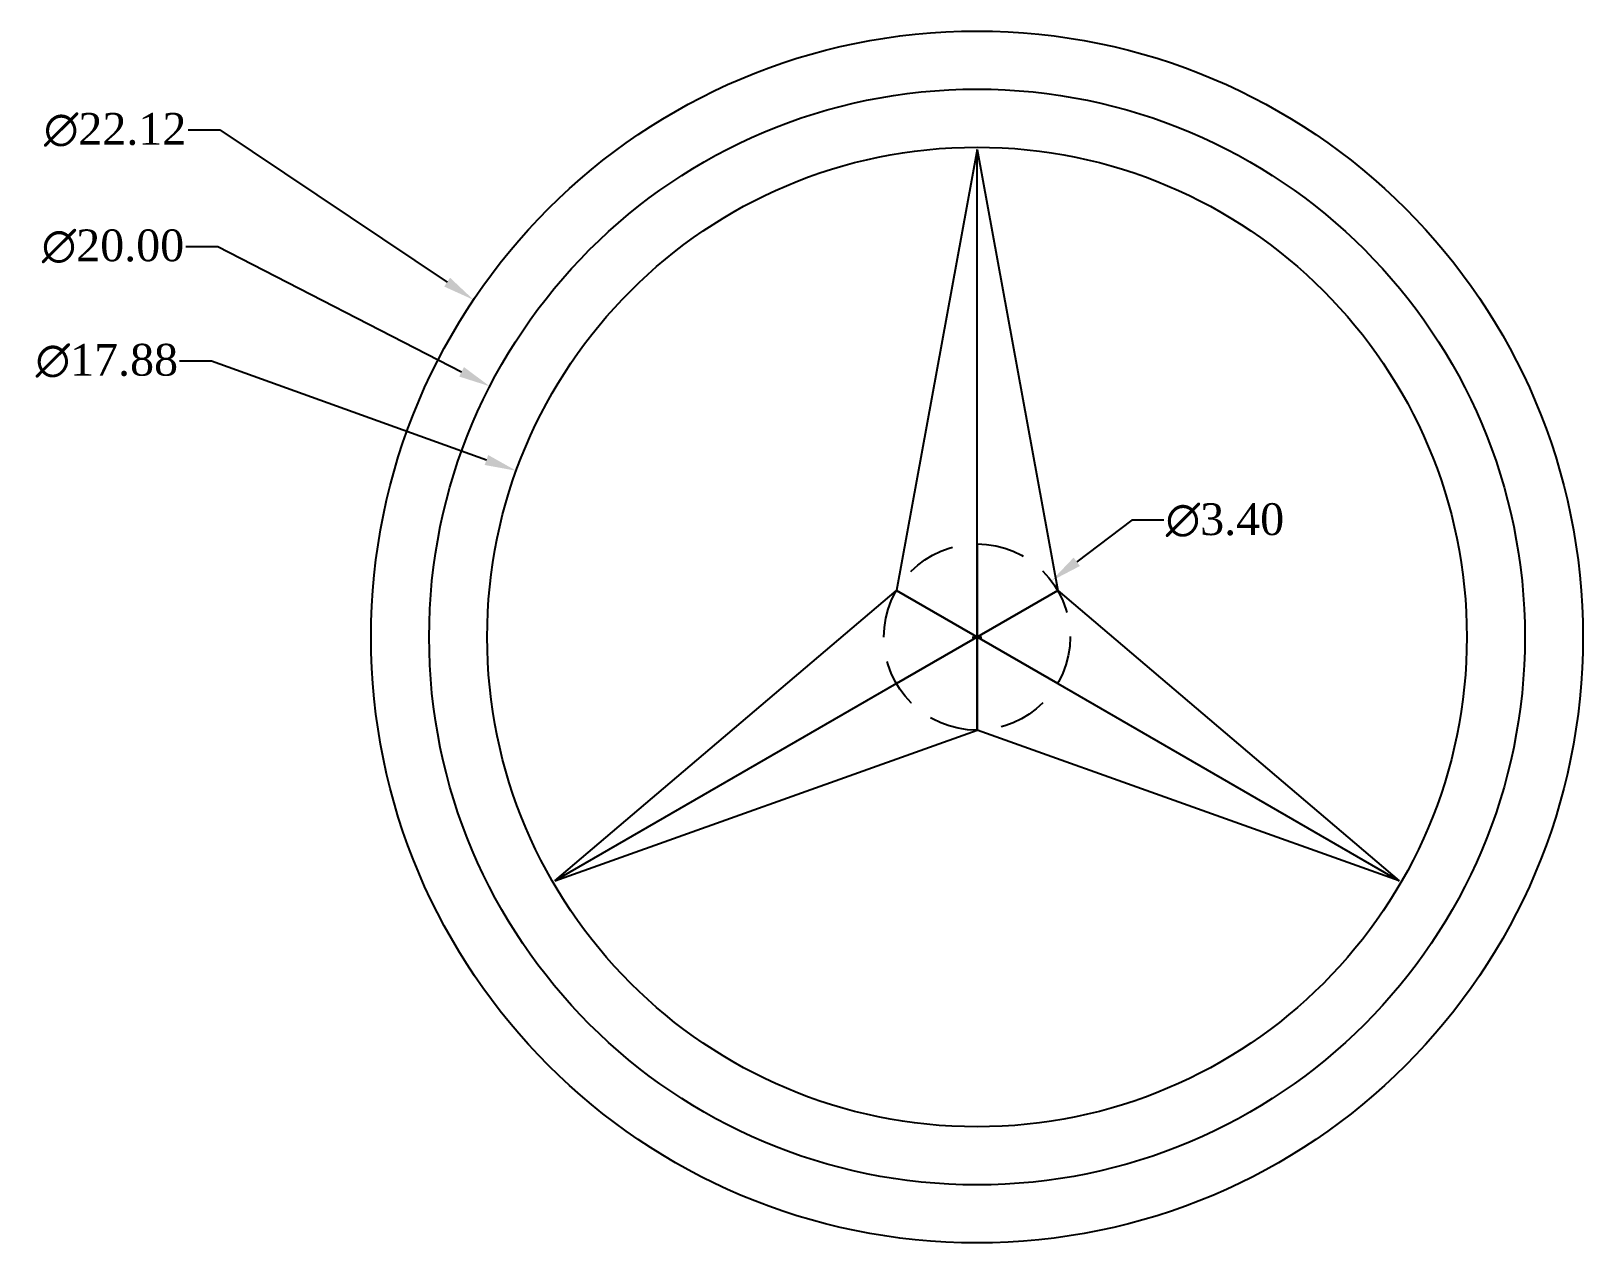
# Model space of a CAD drawing. Header units: millimetres. Extents: x 117.8 to 146.2, y 86.3 to 108.4.
import ezdxf

# ---------------------------------------------------------------- set-up
doc = ezdxf.new("R2010")
doc.units = ezdxf.units.MM
doc.header["$LTSCALE"] = 0.07
doc.linetypes.add('DASHED', pattern=[19.05, 12.7, -6.35])
doc.layers.add('Dimensions', color=7, linetype='Continuous')
doc.layers.add('References', color=7, linetype='Continuous', true_color=0xa3a3a3)
doc.styles.get("Standard").update_dxf_attribs({"font": 'times.ttf'})
doc.dimstyles.get("Standard").update_dxf_attribs({"dimtxt": 0.58, "dimasz": 0.58, "dimexe": 0.18, "dimexo": 0.0625, "dimgap": 0.09, "dimtad": 0, "dimtih": 1, "dimtoh": 1, "dimzin": 0, "dimdsep": 46, "dimtxsty": 'Standard', "dimcen": 0.09, "dimadec": 0, "dimazin": 0, "dimtfac": 1, "dimtofl": 0, "dimtmove": 0, "dimatfit": 3, "dimfxl": 1, "dimtolj": 1, "dimtzin": 0, "dimarcsym": 0})

# ---------------------------------------------------------------- blocks, each defined once
blk = doc.blocks.new('*D10')
at = {"layer": 'Defpoints', "color": 0, "transparency": 16777216}
for p in [(125.925, 103.5), (144.305, 91.192)]:
    blk.add_point(p, dxfattribs=at)
at = {"layer": 'Dimensions', "color": 0, "lineweight": -2, "transparency": 16777216}
for p, q in [((120.714, 106.602), (121.294, 106.602)), ((121.294, 106.602), (125.443, 103.823)), ((135.025, 97.346), (135.205, 97.346)), ((135.115, 97.256), (135.115, 97.436))]:
    blk.add_line(p, q, dxfattribs=at)
at = {"layer": 'Dimensions', "color": 0, "transparency": 16777216}
blk.add_solid([(125.497, 103.903), (125.39, 103.742), (125.925, 103.5)], dxfattribs=at)
at = {"layer": 'Dimensions', "color": 0, "transparency": 16777216, "insert": (119.384, 106.602), "char_height": 0.58, "attachment_point": 5}
blk.add_mtext('\\A1;∅22.12', dxfattribs=at)
blk = doc.blocks.new('*D11')
at = {"layer": 'Defpoints', "color": 0, "transparency": 16777216}
for p in [(126.223, 101.921), (144.008, 92.772)]:
    blk.add_point(p, dxfattribs=at)
at = {"layer": 'Dimensions', "color": 0, "lineweight": -2, "transparency": 16777216}
for p, q in [((120.676, 104.476), (121.256, 104.476)), ((121.256, 104.476), (125.707, 102.186)), ((135.025, 97.346), (135.205, 97.346)), ((135.115, 97.256), (135.115, 97.436))]:
    blk.add_line(p, q, dxfattribs=at)
at = {"layer": 'Dimensions', "color": 0, "transparency": 16777216}
blk.add_solid([(125.751, 102.272), (125.663, 102.1), (126.223, 101.921)], dxfattribs=at)
at = {"layer": 'Dimensions', "color": 0, "transparency": 16777216, "insert": (119.344, 104.476), "char_height": 0.58, "attachment_point": 5}
blk.add_mtext('\\A1;∅20.00', dxfattribs=at)
blk = doc.blocks.new('*D12')
at = {"layer": 'Defpoints', "color": 0, "transparency": 16777216}
for p in [(126.706, 100.38), (143.525, 94.312)]:
    blk.add_point(p, dxfattribs=at)
at = {"layer": 'Dimensions', "color": 0, "lineweight": -2, "transparency": 16777216}
for p, q in [((120.555, 102.387), (121.144, 102.387)), ((121.144, 102.387), (126.16, 100.577)), ((135.025, 97.346), (135.205, 97.346)), ((135.115, 97.256), (135.115, 97.436))]:
    blk.add_line(p, q, dxfattribs=at)
at = {"layer": 'Dimensions', "color": 0, "transparency": 16777216}
blk.add_solid([(126.193, 100.668), (126.128, 100.486), (126.706, 100.38)], dxfattribs=at)
at = {"layer": 'Dimensions', "color": 0, "transparency": 16777216, "insert": (119.232, 102.387), "char_height": 0.58, "attachment_point": 5}
blk.add_mtext('\\A1;∅17.88', dxfattribs=at)
blk = doc.blocks.new('*D13')
at = {"layer": 'Defpoints', "color": 0, "transparency": 16777216}
for p in [(136.473, 98.37), (133.758, 96.323)]:
    blk.add_point(p, dxfattribs=at)
at = {"layer": 'Dimensions', "color": 0, "lineweight": -2, "transparency": 16777216}
for p, q in [((137.943, 99.478), (136.936, 98.719)), ((138.523, 99.478), (137.943, 99.478)), ((135.025, 97.346), (135.205, 97.346)), ((135.115, 97.256), (135.115, 97.436))]:
    blk.add_line(p, q, dxfattribs=at)
at = {"layer": 'Dimensions', "color": 0, "transparency": 16777216}
blk.add_solid([(136.878, 98.796), (136.994, 98.642), (136.473, 98.37)], dxfattribs=at)
at = {"layer": 'Dimensions', "color": 0, "transparency": 16777216, "insert": (139.641, 99.478), "char_height": 0.58, "attachment_point": 5}
blk.add_mtext('\\A1;∅3.40', dxfattribs=at)

msp = doc.modelspace()

# ---------------------------------------------------------------- linework, layer by layer
for p, q in [((135.115, 106.246), (133.643, 98.196)), ((135.115, 99.046), (135.115, 106.246)), ((135.115, 106.246), (135.115, 106.246)), ((135.115, 106.246), (136.588, 98.196)), ((135.115, 95.646), (135.115, 99.046)), ((135.115, 99.046), (135.115, 95.646)), ((127.408, 92.896), (133.643, 98.196)), ((136.588, 96.496), (133.643, 98.196)), ((136.588, 98.196), (133.643, 96.496)), ((133.643, 98.196), (136.588, 96.496)), ((133.643, 96.496), (136.588, 98.196)), ((136.588, 98.196), (142.823, 92.896)), ((133.643, 96.496), (127.408, 92.896)), ((136.588, 96.496), (142.823, 92.896)), ((127.408, 92.896), (135.115, 95.646)), ((142.823, 92.896), (135.115, 95.646))]:
    msp.add_line(p, q)
for radius in [11.06, 10, 8.94]:
    msp.add_circle((135.115, 97.346), radius)
at = {"layer": 'References', "linetype": 'DASHED'}
msp.add_circle((135.115, 97.346), 1.7, dxfattribs=at)

# ---------------------------------------------------------------- dimensions: what is measured, and where the dimension line sits
at = {"layer": 'Dimensions'}
for p1, p2, picture, middle in [((144.305, 91.192), (125.925, 103.5), '*D10', (119.384, 106.602)), ((144.008, 92.772), (126.223, 101.921), '*D11', (119.344, 104.476)), ((143.525, 94.312), (126.706, 100.38), '*D12', (119.232, 102.387)), ((133.758, 96.323), (136.473, 98.37), '*D13', (139.641, 99.478))]:
    dim = msp.add_diameter_dim_2p(p1=p1, p2=p2, dimstyle='Standard', dxfattribs=at)
    dim.commit()
    dim.dimension.update_dxf_attribs({"geometry": picture, "text_midpoint": middle, "dimtype": 163})

doc.saveas('drawing.dxf')
